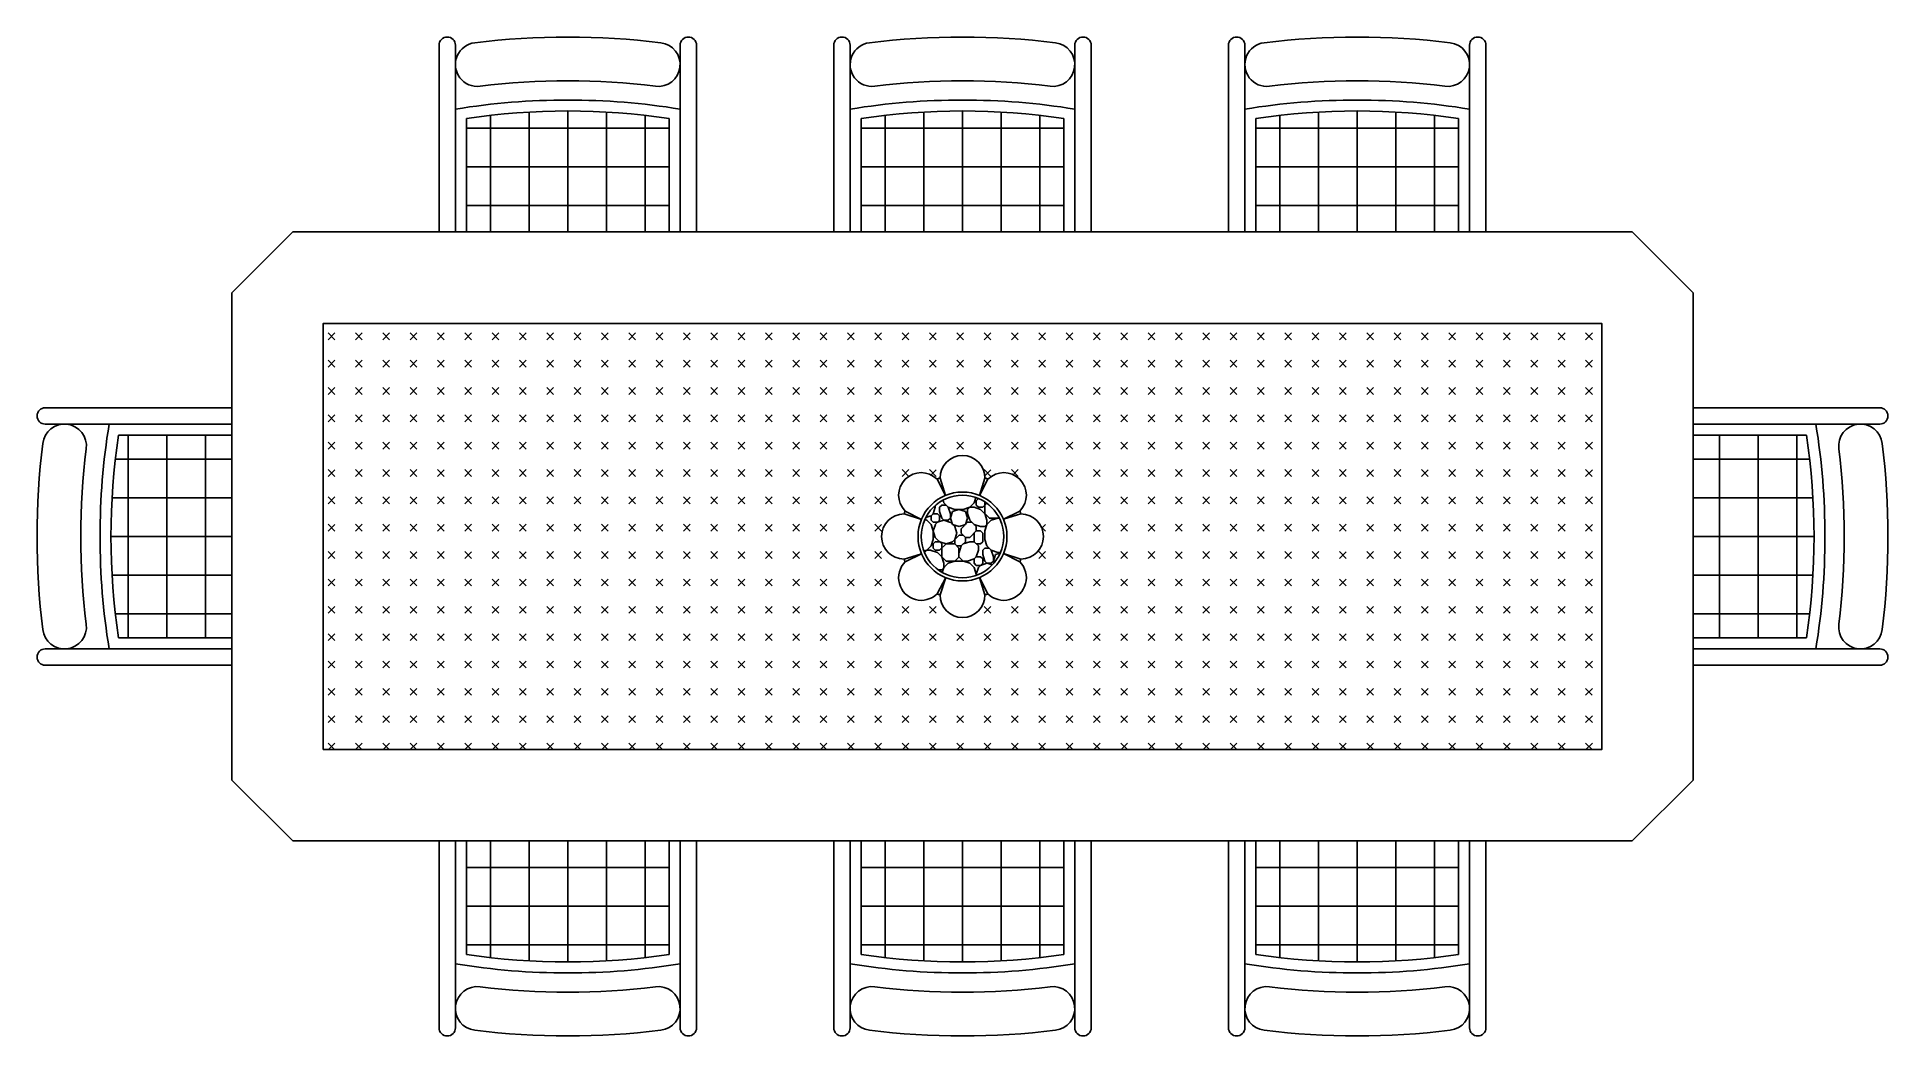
# Model space of a CAD drawing. Header units: millimetres. Extents: x -960.24 to -957.2, y 2607.19 to 2608.83.
import ezdxf

# ---------------------------------------------------------------- set-up
doc = ezdxf.new("R2010")
doc.units = ezdxf.units.MM
doc.header["$LTSCALE"] = 10
doc.layers.add('Móveis_mesas', color=2, linetype='Continuous')

msp = doc.modelspace()

# ---------------------------------------------------------------- hatches: boundary and pattern name
at = {"layer": 'Móveis_mesas'}
h = msp.add_hatch(dxfattribs=at)
h.set_pattern_fill('ANSI37', color=1, scale=0.02, angle=45, style=0)
h.set_pattern_definition([(90, (-2050.61667, 3.017534), (0.0635, 7e-18), []), (7e-15, (-2050.61667, 3.017534), (7e-18, -0.0635), [])])
h.paths.add_polyline_path([(-959.5358, 2608.6923, -0.074073), (-959.2028, 2608.6923), (-959.2028, 2608.506), (-959.5358, 2608.506)])
h = msp.add_hatch(dxfattribs=at)
h.set_pattern_fill('ANSI37', color=1, scale=0.02, angle=45, style=0)
h.set_pattern_definition([(90, (132.526384, 3.017534), (-0.0635, 7e-18), []), (180, (132.526384, 3.017534), (-7e-18, -0.0635), [])])
h.paths.add_polyline_path([(-958.5545, 2608.6923, 0.074073), (-958.8875, 2608.6923), (-958.8875, 2608.506), (-958.5545, 2608.506)])
h = msp.add_hatch(dxfattribs=at)
h.set_pattern_fill('ANSI37', color=1, scale=0.02, angle=45, style=0)
h.set_pattern_definition([(90, (133.17477, 3.017534), (-0.0635, 7e-18), []), (180, (133.17477, 3.017534), (-7e-18, -0.0635), [])])
h.paths.add_polyline_path([(-957.9061, 2608.6923, 0.074073), (-958.2391, 2608.6923), (-958.2391, 2608.506), (-957.9061, 2608.506)])
h = msp.add_hatch(dxfattribs=at)
h.set_pattern_fill('CROSS,_O', color=1, scale=0.005, angle=45)
h.set_pattern_definition([(45, (119.124857, 37.640933), (3e-18, 0.0449012806), [0.015875, -0.047625]), (135, (119.136083, 37.640933), (-0.0449012806, 3e-18), [0.015875, -0.047625])])
h.paths.add_polyline_path([(-959.771, 2608.356), (-959.771, 2607.656), (-957.671, 2607.656), (-957.671, 2608.356)])
h.paths.add_polyline_path([(-958.625, 2607.969, -0.01247), (-958.6269, 2607.9643, -1), (-958.6792, 2607.912, -0.01247), (-958.684, 2607.91, -1), (-958.7579, 2607.91, -0.01247), (-958.7627, 2607.912, -1), (-958.815, 2607.9643, -0.01247), (-958.8169, 2607.969, -1), (-958.8169, 2608.043, -0.01247), (-958.815, 2608.0477, -1), (-958.7627, 2608.1, -0.01247), (-958.7579, 2608.102, -1), (-958.684, 2608.102, -0.01247), (-958.6792, 2608.1, -1), (-958.6269, 2608.0477, -0.01247), (-958.625, 2608.043, -1)], flags=16)
h.paths.add_polyline_path([(-958.7939, 2608.006, -1), (-958.648, 2608.006, -1)], flags=0)
h.paths.add_polyline_path([(-958.7886, 2608.006, -1), (-958.6533, 2608.006, -1)], flags=0)
h = msp.add_hatch(dxfattribs=at)
h.set_pattern_fill('ANSI37', color=1, scale=0.02, angle=135, style=0)
h.set_pattern_definition([(180, (1645.567504, 3699.253324), (-1e-17, -0.0635), []), (270, (1645.567504, 3699.253324), (0.0635, -1e-17), [])])
h.paths.add_polyline_path([(-960.1073, 2608.1725, 0.074073), (-960.1073, 2607.8395), (-959.921, 2607.8395), (-959.921, 2608.1725)])
h = msp.add_hatch(dxfattribs=at)
h.set_pattern_fill('ANSI37', color=1, scale=0.02, angle=135, style=0)
h.set_pattern_definition([(7e-15, (-3563.009406, 3699.253324), (1e-17, -0.0635), []), (270, (-3563.009406, 3699.253324), (-0.0635, -1e-17), [])])
h.paths.add_polyline_path([(-957.3346, 2608.1725, -0.074073), (-957.3346, 2607.8395), (-957.521, 2607.8395), (-957.521, 2608.1725)])
h = msp.add_hatch(dxfattribs=at)
h.set_pattern_fill('PEDRA6,_O', color=1, scale=0.1, angle=45, pattern_type=2)
h.set_pattern_definition([(45, (132.57588, 2.91703), (-0.070710678, 0.070710678), [0.005, -0.015, 0.005, -0.075]), (45, (132.58649, 2.94178), (-0.070710678, 0.070710678), [0.005, -0.095]), (45, (132.54406, 2.9135), (-0.070710678, 0.070710678), [0.01, -0.09]), (45, (132.52285, 2.89935), (-0.070710678, 0.070710678), [0.015, -0.085]), (45, (132.55467, 2.93824), (-0.070710678, 0.070710678), [0.01, -0.01, 0.015, -0.065]), (45, (132.54053, 2.94532), (-0.070710678, 0.070710678), [0.015, -0.085]), (45, (132.51931, 2.93117), (-0.070710678, 0.070710678), [0.015, -0.035, 0.015, -0.035]), (45, (132.49456, 2.92764), (-0.070710678, 0.070710678), [0.015, -0.005, 0.005, -0.075]), (45, (132.53346, 2.98067), (-0.070710678, 0.070710678), [0.005, -0.095]), (45, (132.51224, 2.9736), (-0.070710678, 0.070710678), [0.01, -0.09]), (135, (132.46274, 2.93117), (-0.070710678, -0.070710678), [0.01, -0.09]), (135, (132.51931, 2.88875), (-0.070710678, -0.070710678), [0.005, -0.01, 0.015, -0.07]), (135, (132.52992, 2.9135), (-0.070710678, -0.070710678), [0.02, -0.005, 0.005, -0.07]), (135, (132.52285, 2.94178), (-0.070710678, -0.070710678), [0.015, -0.085]), (135, (132.5582, 2.9135), (-0.070710678, -0.070710678), [0.01, -0.09]), (135, (132.50517, 2.9736), (-0.070710678, -0.070710678), [0.01, -0.09]), (135, (132.55113, 2.93471), (-0.070710678, -0.070710678), [0.01, -0.05, 0.005, -0.035]), (135, (132.52638, 2.98067), (-0.070710678, -0.070710678), [0.005, -0.005, 0.005, -0.085]), (135, (132.56174, 2.95239), (-0.070710678, -0.070710678), [0.01, -0.015, 0.01, -0.065]), (135, (132.58295, 2.93824), (-0.070710678, -0.070710678), [0.01, -0.09]), (90, (132.52285, 2.87814), (-0.0707106781, 0.0707106781), [0.0141421, -0.02828427, 0.0212132, -0.0777817862]), (90, (132.51931, 2.874605), (-0.0707106781, 0.0707106781), [0.0141421356, -0.1272792206]), (90, (132.55113, 2.92057), (-0.0707106781, 0.0707106781), [0.0141421356, -0.1272792206]), (90, (132.50871, 2.94885), (-0.0707106781, 0.0707106781), [0.0141421356, -0.1272792206]), (90, (132.57588, 2.945316), (-0.0707106781, 0.0707106781), [0.0141421356, -0.1272792206]), (90, (132.50871, 2.89228), (-0.0707106781, 0.0707106781), [0.0070710678, -0.1343502884]), (90, (132.494564, 2.92057), (-0.0707106781, 0.0707106781), [0.0070710678, -0.1343502884]), (90, (132.526384, 2.90289), (-0.0707106781, 0.0707106781), [0.0070710678, -0.1343502884]), (90, (132.50871, 2.93471), (-0.0707106781, 0.0707106781), [0.0070710678, -0.1343502884]), (90, (132.54406, 2.94178), (-0.0707106781, 0.0707106781), [0.0070710678, -0.1343502884]), (90, (132.50517, 2.98067), (-0.0707106781, 0.0707106781), [0.0070710678, -0.1343502884]), (90, (132.51931, 2.98067), (-0.0707106781, 0.0707106781), [0.0070710678, -0.1343502884]), (90, (132.56174, 2.945316), (-0.0707106781, 0.0707106781), [0.0070710678, -0.1343502884]), (90, (132.58295, 2.931174), (-0.0707106781, 0.0707106781), [0.0070710678, -0.1343502884]), (90, (132.55467, 2.95946), (-0.0707106781, 0.0707106781), [0.0070710678, -0.1343502884]), (90, (132.51931, 2.99481), (-0.0707106781, 0.0707106781), [0.0070710678, -0.1343502884]), (90, (132.53699, 2.98421), (-0.0707106781, 0.0707106781), [0.0070710678, -0.1343502884]), (180, (132.51578, 2.977136), (-0.0707106781, -0.0707106781), [0.0070710678, -0.1343502884]), (180, (132.51578, 2.99128), (-0.0707106781, -0.0707106781), [0.0070710678, -0.1343502884]), (180, (132.533455, 2.98067), (-0.0707106781, -0.0707106781), [0.0070710678, -0.1343502884]), (180, (132.52992, 3.00542), (-0.0707106781, -0.0707106781), [0.0070710678, -0.1343502884]), (180, (132.51931, 2.945316), (-0.0707106781, -0.0707106781), [0.0070710678, -0.1343502884]), (180, (132.51931, 2.931174), (-0.0707106781, -0.0707106781), [0.0070710678, -0.1343502884]), (180, (132.51578, 2.89228), (-0.0707106781, -0.0707106781), [0.0070710678, -0.1343502884]), (180, (132.52285, 2.899354), (-0.0707106781, -0.0707106781), [0.0070710678, -0.1343502884]), (180, (132.50517, 2.931174), (-0.0707106781, -0.0707106781), [0.0070710678, -0.1343502884]), (180, (132.501635, 2.906425), (-0.0707106781, -0.0707106781), [0.0070710678, -0.1343502884]), (180, (132.55467, 2.938245), (-0.0707106781, -0.0707106781), [0.0070710678, -0.1343502884]), (180, (132.558204, 2.95592), (-0.0707106781, -0.0707106781), [0.0070710678, -0.1343502884]), (180, (132.57588, 2.945316), (-0.0707106781, -0.0707106781), [0.0070710678, -0.1343502884]), (180, (132.56881, 2.95239), (-0.0707106781, -0.0707106781), [0.0070710678, -0.1343502884]), (180, (132.58649, 2.94178), (-0.0707106781, -0.0707106781), [0.0070710678, -0.1343502884]), (180, (132.48749, 2.92764), (-0.0707106781, -0.0707106781), [0.0141421356, -0.1272792206]), (180, (132.54406, 2.94178), (-0.0707106781, -0.0707106781), [0.0141421356, -0.1272792206]), (180, (132.565275, 2.913496), (-0.0707106781, -0.0707106781), [0.035355339, -0.1060660172]), (71.5650512, (132.49103, 2.90289), (0.0707106781, 0.07071067815), [0.01118, -0.2124267978]), (71.5650512, (132.52285, 2.892283), (0.0707106781, 0.07071067815), [0.01118, -0.2124267978]), (71.5650512, (132.50517, 2.938245), (0.0707106781, 0.07071067815), [0.01118, -0.2124267978]), (71.5650512, (132.579417, 2.920567), (0.0707106781, 0.07071067815), [0.01118, -0.2124267978]), (71.5650512, (132.551133, 2.92764), (0.0707106781, 0.07071067815), [0.01118, -0.2124267978]), (71.5650512, (132.54406, 2.94885), (0.0707106781, 0.07071067815), [0.01118, -0.2124267978]), (71.5650512, (132.508706, 2.962993), (0.0707106781, 0.07071067815), [0.01118, -0.2124267978]), (71.5650512, (132.53699, 2.984207), (0.0707106781, 0.07071067815), [0.01118, -0.2124267978]), (108.4349488, (132.4981, 2.90996), (-0.0707106781, 0.07071067815), [0.01118, -0.2124267978]), (108.4349488, (132.494564, 2.913496), (-0.0707106781, 0.07071067815), [0.01118, -0.2124267978]), (108.4349488, (132.51224, 2.952387), (-0.0707106781, 0.07071067815), [0.02236, -0.2012467977]), (108.4349488, (132.540526, 2.9736), (-0.0707106781, 0.07071067815), [0.01118, -0.2124267978]), (108.4349488, (132.547597, 2.95946), (-0.0707106781, 0.07071067815), [0.01118, -0.2124267978]), (108.4349488, (132.526384, 2.90996), (-0.0707106781, 0.07071067815), [0.01118, -0.2124267978]), (108.4349488, (132.52285, 2.984207), (-0.0707106781, 0.07071067815), [0.01118, -0.2124267978]), (108.4349488, (132.53699, 2.991278), (-0.0707106781, 0.07071067815), [0.01118, -0.2124267978]), (161.5650512, (132.47335, 2.92764), (-0.07071067815, 0.0707106781), [0.01118, -0.2124267978]), (161.5650512, (132.56881, 2.90996), (-0.07071067815, 0.0707106781), [0.01118, -0.2124267978]), (161.5650512, (132.49103, 2.924103), (-0.07071067815, 0.0707106781), [0.01118, -0.2124267978]), (161.5650512, (132.551133, 2.970065), (-0.07071067815, 0.0707106781), [0.01118, -0.2124267978]), (161.5650512, (132.52992, 2.94178), (-0.07071067815, 0.0707106781), [0.01118, -0.2124267978]), (161.5650512, (132.53699, 2.977136), (-0.07071067815, 0.0707106781), [0.01118, -0.2124267978]), (161.5650512, (132.515778, 2.92764), (-0.07071067815, 0.0707106781), [0.01118, -0.2124267978]), (161.5650512, (132.515778, 2.899354), (-0.07071067815, 0.0707106781), [0.01118, -0.2124267978]), (198.4349488, (132.48042, 2.92764), (-0.07071067815, -0.0707106781), [0.01118, -0.2124267978]), (198.4349488, (132.54406, 2.913496), (-0.07071067815, -0.0707106781), [0.01118, -0.2124267978]), (198.4349488, (132.4981, 2.931174), (-0.07071067815, -0.0707106781), [0.01118, -0.2124267978]), (198.4349488, (132.56881, 2.945316), (-0.07071067815, -0.0707106781), [0.01118, -0.2124267978]), (198.4349488, (132.57588, 2.91703), (-0.07071067815, -0.0707106781), [0.01118, -0.2124267978]), (198.4349488, (132.526384, 2.98067), (-0.07071067815, -0.0707106781), [0.01118, -0.2124267978]), (198.4349488, (132.540526, 2.945316), (-0.07071067815, -0.0707106781), [0.01118, -0.2124267978]), (198.4349488, (132.48042, 2.92764), (-0.07071067815, -0.0707106781), [0.01118, -0.2124267978]), (198.4349488, (132.56174, 2.9736), (-0.07071067815, -0.0707106781), [0.01118, -0.2124267978]), (288.4349488, (132.52285, 2.87814), (0.0707106781, -0.07071067815), [0.01118, -0.2124267978])])
h.paths.add_polyline_path([(-958.6533, 2608.006, 1), (-958.7886, 2608.006, 1)])
h = msp.add_hatch(dxfattribs=at)
h.set_pattern_fill('ANSI37', color=1, scale=0.02, angle=45, style=0)
h.set_pattern_definition([(270, (-2050.61667, 5212.994444), (0.0635, -7e-18), []), (7e-15, (-2050.61667, 5212.994444), (7e-18, 0.0635), [])])
h.paths.add_polyline_path([(-959.5358, 2607.3197, 0.074073), (-959.2028, 2607.3197), (-959.2028, 2607.506), (-959.5358, 2607.506)])
h = msp.add_hatch(dxfattribs=at)
h.set_pattern_fill('ANSI37', color=1, scale=0.02, angle=45, style=0)
h.set_pattern_definition([(270, (132.526384, 5212.994444), (-0.0635, -7e-18), []), (180, (132.526384, 5212.994444), (-7e-18, 0.0635), [])])
h.paths.add_polyline_path([(-958.5545, 2607.3197, -0.074073), (-958.8875, 2607.3197), (-958.8875, 2607.506), (-958.5545, 2607.506)])
h = msp.add_hatch(dxfattribs=at)
h.set_pattern_fill('ANSI37', color=1, scale=0.02, angle=45, style=0)
h.set_pattern_definition([(270, (133.17477, 5212.994444), (-0.0635, -7e-18), []), (180, (133.17477, 5212.994444), (-7e-18, 0.0635), [])])
h.paths.add_polyline_path([(-957.9061, 2607.3197, -0.074073), (-958.2391, 2607.3197), (-958.2391, 2607.506), (-957.9061, 2607.506)])

# ---------------------------------------------------------------- linework, layer by layer
for p, q in [((-959.5808, 2608.506), (-959.5808, 2608.8127)), ((-959.5538, 2608.506), (-959.5538, 2608.8127)), ((-959.1848, 2608.506), (-959.1848, 2608.8127)), ((-959.1578, 2608.506), (-959.1578, 2608.8127)), ((-958.9325, 2608.506), (-958.9325, 2608.8127)), ((-958.9055, 2608.506), (-958.9055, 2608.8127)), ((-958.5365, 2608.506), (-958.5365, 2608.8127)), ((-958.5095, 2608.506), (-958.5095, 2608.8127)), ((-958.2841, 2608.506), (-958.2841, 2608.8127)), ((-958.2571, 2608.506), (-958.2571, 2608.8127)), ((-957.8881, 2608.506), (-957.8881, 2608.8127)), ((-957.8611, 2608.506), (-957.8611, 2608.8127)), ((-959.5358, 2608.506), (-959.5358, 2608.6923)), ((-959.2028, 2608.506), (-959.2028, 2608.6923)), ((-958.8875, 2608.506), (-958.8875, 2608.6923)), ((-958.5545, 2608.506), (-958.5545, 2608.6923)), ((-958.2391, 2608.506), (-958.2391, 2608.6923)), ((-957.9061, 2608.506), (-957.9061, 2608.6923)), ((-959.921, 2608.2175), (-960.2276, 2608.2175)), ((-957.521, 2608.2175), (-957.2143, 2608.2175)), ((-959.921, 2608.1905), (-960.2276, 2608.1905)), ((-959.921, 2608.1725), (-960.1073, 2608.1725)), ((-957.521, 2608.1905), (-957.2143, 2608.1905)), ((-957.521, 2608.1725), (-957.3346, 2608.1725)), ((-959.921, 2607.8395), (-960.1073, 2607.8395)), ((-957.521, 2607.8395), (-957.3346, 2607.8395)), ((-959.921, 2607.8215), (-960.2276, 2607.8215)), ((-957.521, 2607.8215), (-957.2143, 2607.8215)), ((-959.921, 2607.7945), (-960.2276, 2607.7945)), ((-957.521, 2607.7945), (-957.2143, 2607.7945)), ((-959.5808, 2607.506), (-959.5808, 2607.1993)), ((-959.5538, 2607.506), (-959.5538, 2607.1993)), ((-959.5358, 2607.506), (-959.5358, 2607.3197)), ((-959.2028, 2607.506), (-959.2028, 2607.3197)), ((-959.1848, 2607.506), (-959.1848, 2607.1993)), ((-959.1578, 2607.506), (-959.1578, 2607.1993)), ((-958.9325, 2607.506), (-958.9325, 2607.1993)), ((-958.9055, 2607.506), (-958.9055, 2607.1993)), ((-958.8875, 2607.506), (-958.8875, 2607.3197)), ((-958.5545, 2607.506), (-958.5545, 2607.3197)), ((-958.5365, 2607.506), (-958.5365, 2607.1993)), ((-958.5095, 2607.506), (-958.5095, 2607.1993)), ((-958.2841, 2607.506), (-958.2841, 2607.1993)), ((-958.2571, 2607.506), (-958.2571, 2607.1993)), ((-958.2391, 2607.506), (-958.2391, 2607.3197)), ((-957.9061, 2607.506), (-957.9061, 2607.3197)), ((-957.8881, 2607.506), (-957.8881, 2607.1993)), ((-957.8611, 2607.506), (-957.8611, 2607.1993))]:
    msp.add_line(p, q, dxfattribs=at)
at = {"layer": 'Móveis_mesas', "color": 1}
for p, q in [((-958.7627, 2608.1), (-958.7491, 2608.0733)), ((-958.7491, 2608.0733), (-958.7579, 2608.102)), ((-958.684, 2608.102), (-958.6933, 2608.0735)), ((-958.6933, 2608.0735), (-958.6792, 2608.1)), ((-958.8169, 2608.043), (-958.7885, 2608.0337)), ((-958.7885, 2608.0337), (-958.815, 2608.0477)), ((-958.6269, 2608.0477), (-958.6536, 2608.0342)), ((-958.6536, 2608.0342), (-958.625, 2608.043)), ((-958.7883, 2607.9778), (-958.8169, 2607.969)), ((-958.815, 2607.9643), (-958.7883, 2607.9778)), ((-958.6534, 2607.9783), (-958.6269, 2607.9643)), ((-958.625, 2607.969), (-958.6534, 2607.9783)), ((-958.7486, 2607.9385), (-958.7627, 2607.912)), ((-958.7579, 2607.91), (-958.7486, 2607.9385)), ((-958.6928, 2607.9387), (-958.684, 2607.91)), ((-958.6792, 2607.912), (-958.6928, 2607.9387))]:
    msp.add_line(p, q, dxfattribs=at)
at = {"layer": 'Móveis_mesas'}
msp.add_lwpolyline([(-959.821, 2607.506), (-957.621, 2607.506), (-957.521, 2607.606), (-957.521, 2608.406), (-957.621, 2608.506), (-959.821, 2608.506), (-959.921, 2608.406), (-959.921, 2607.606)], close=True, dxfattribs=at)
at = {"layer": 'Móveis_mesas', "color": 1}
msp.add_lwpolyline([(-959.771, 2607.656), (-957.671, 2607.656), (-957.671, 2608.356), (-959.771, 2608.356)], close=True, dxfattribs=at)
msp.add_lwpolyline([(-958.7627, 2607.912, 0.01247), (-958.7579, 2607.91, 1), (-958.684, 2607.91, 0.01247), (-958.6792, 2607.912, 1), (-958.6269, 2607.9643, 0.01247), (-958.625, 2607.969, 1), (-958.625, 2608.043, 0.01247), (-958.6269, 2608.0477, 1), (-958.6792, 2608.1, 0.01247), (-958.684, 2608.102, 1), (-958.7579, 2608.102, 0.01247), (-958.7627, 2608.1, 1), (-958.815, 2608.0477, 0.01247), (-958.8169, 2608.043, 1), (-958.8169, 2607.969, 0.01247), (-958.815, 2607.9643, 1)], format="xyb", close=True, dxfattribs=at)
for radius in [0.073, 0.0677]:
    msp.add_circle((-958.721, 2608.006), radius, dxfattribs=at)
at = {"layer": 'Móveis_mesas'}
for centre, radius, start, end in [((-959.5673, 2608.8127), 0.0135, 0, 180), ((-959.5178, 2608.781), 0.036, 97.0171, 277.0171), ((-959.3693, 2607.5746), 1.2516, 82.9829, 97.0171), ((-959.2208, 2608.781), 0.036, 262.9829, 82.9829), ((-959.1713, 2608.8127), 0.0135, 0, 180), ((-958.919, 2608.8127), 0.0135, 0, 180), ((-958.8695, 2608.781), 0.036, 97.0171, 277.0171), ((-958.721, 2607.5746), 1.2516, 82.9829, 97.0171), ((-958.5725, 2608.781), 0.036, 262.9829, 82.9829), ((-958.523, 2608.8127), 0.0135, 0, 180), ((-958.2706, 2608.8127), 0.0135, 0, 180), ((-958.2211, 2608.781), 0.036, 97.0171, 277.0171), ((-958.0726, 2607.5746), 1.2516, 82.9829, 97.0171), ((-957.9241, 2608.781), 0.036, 262.9829, 82.9829), ((-957.8746, 2608.8127), 0.0135, 0, 180), ((-959.3693, 2607.5746), 1.1796, 82.9829, 97.0171), ((-958.721, 2607.5746), 1.1796, 82.9829, 97.0171), ((-958.0726, 2607.5746), 1.1796, 82.9829, 97.0171), ((-959.3693, 2607.5746), 1.1481, 80.7521, 99.2479), ((-958.721, 2607.5746), 1.1481, 80.7521, 99.2479), ((-958.0726, 2607.5746), 1.1481, 80.7521, 99.2479), ((-959.3693, 2607.5746), 1.1301, 81.5274, 98.4726), ((-958.721, 2607.5746), 1.1301, 81.5274, 98.4726), ((-958.0726, 2607.5746), 1.1301, 81.5274, 98.4726), ((-960.2276, 2608.204), 0.0135, 90, 270), ((-957.2143, 2608.204), 0.0135, 270, 90), ((-960.196, 2608.1545), 0.036, 352.9829, 172.9829), ((-958.9895, 2608.006), 1.1481, 170.7521, 189.2479), ((-958.9895, 2608.006), 1.1301, 171.5274, 188.4726), ((-958.4524, 2608.006), 1.1301, 351.5274, 8.4726), ((-958.4524, 2608.006), 1.1481, 350.7521, 9.2479), ((-957.2459, 2608.1545), 0.036, 7.0171, 187.0171), ((-958.9895, 2608.006), 1.2516, 172.9829, 187.0171), ((-958.9895, 2608.006), 1.1796, 172.9829, 187.0171), ((-958.4524, 2608.006), 1.1796, 352.9829, 7.0171), ((-958.4524, 2608.006), 1.2516, 352.9829, 7.0171), ((-960.196, 2607.8575), 0.036, 187.0171, 7.0171), ((-957.2459, 2607.8575), 0.036, 172.9829, 352.9829), ((-960.2276, 2607.808), 0.0135, 90, 270), ((-957.2143, 2607.808), 0.0135, 270, 90), ((-959.3693, 2608.4374), 1.1481, 260.7521, 279.2479), ((-959.3693, 2608.4374), 1.1301, 261.5274, 278.4726), ((-958.721, 2608.4374), 1.1481, 260.7521, 279.2479), ((-958.721, 2608.4374), 1.1301, 261.5274, 278.4726), ((-958.0726, 2608.4374), 1.1481, 260.7521, 279.2479), ((-958.0726, 2608.4374), 1.1301, 261.5274, 278.4726), ((-959.5178, 2607.2309), 0.036, 82.9829, 262.9829), ((-959.3693, 2608.4374), 1.1796, 262.9829, 277.0171), ((-959.2208, 2607.2309), 0.036, 277.0171, 97.0171), ((-958.8695, 2607.2309), 0.036, 82.9829, 262.9829), ((-958.721, 2608.4374), 1.1796, 262.9829, 277.0171), ((-958.5725, 2607.2309), 0.036, 277.0171, 97.0171), ((-958.2211, 2607.2309), 0.036, 82.9829, 262.9829), ((-958.0726, 2608.4374), 1.1796, 262.9829, 277.0171), ((-957.9241, 2607.2309), 0.036, 277.0171, 97.0171), ((-959.5673, 2607.1993), 0.0135, 180, 0), ((-959.1713, 2607.1993), 0.0135, 180, 0), ((-958.919, 2607.1993), 0.0135, 180, 0), ((-958.523, 2607.1993), 0.0135, 180, 0), ((-958.2706, 2607.1993), 0.0135, 180, 0), ((-957.8746, 2607.1993), 0.0135, 180, 0), ((-959.3693, 2608.4374), 1.2516, 262.9829, 277.0171), ((-958.721, 2608.4374), 1.2516, 262.9829, 277.0171), ((-958.0726, 2608.4374), 1.2516, 262.9829, 277.0171)]:
    msp.add_arc(centre, radius, start, end, dxfattribs=at)

doc.saveas('drawing.dxf')
